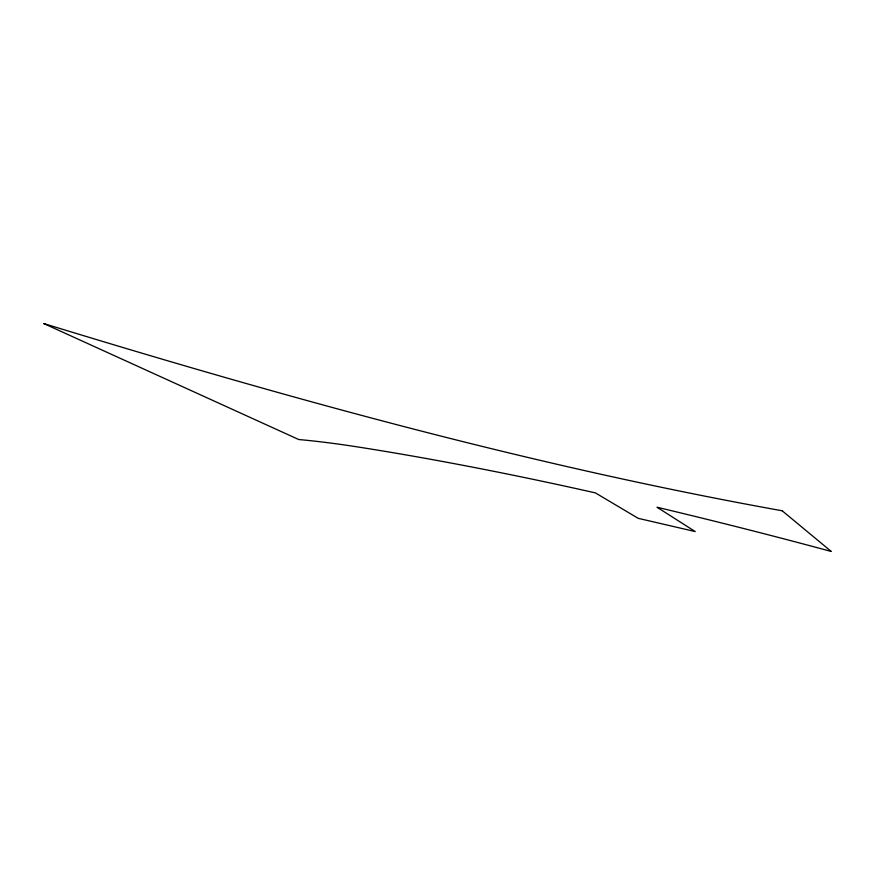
<?xml version="1.0" encoding="UTF-8"?>
<svg xmlns="http://www.w3.org/2000/svg" width="875" height="875" viewBox="0 0 875 875"><rect width="100%" height="100%" fill="white"/><g stroke="black" fill="none" stroke-linecap="round" stroke-linejoin="round"><path stroke-width="1.31" d="M782.173 510.77C531.978 465.85 286.606 397.895 43.75 323.542L298.758 439.534A250.294 31.894 13.1 0 1 360.609 447.398A464.023 51.384 12.6 0 1 595.416 492.898L638.181 518.328L695.231 531.573L657.038 507.238A640.686 62.661 12.7 0 1 831.25 551.458L782.173 510.77"/></g></svg>
